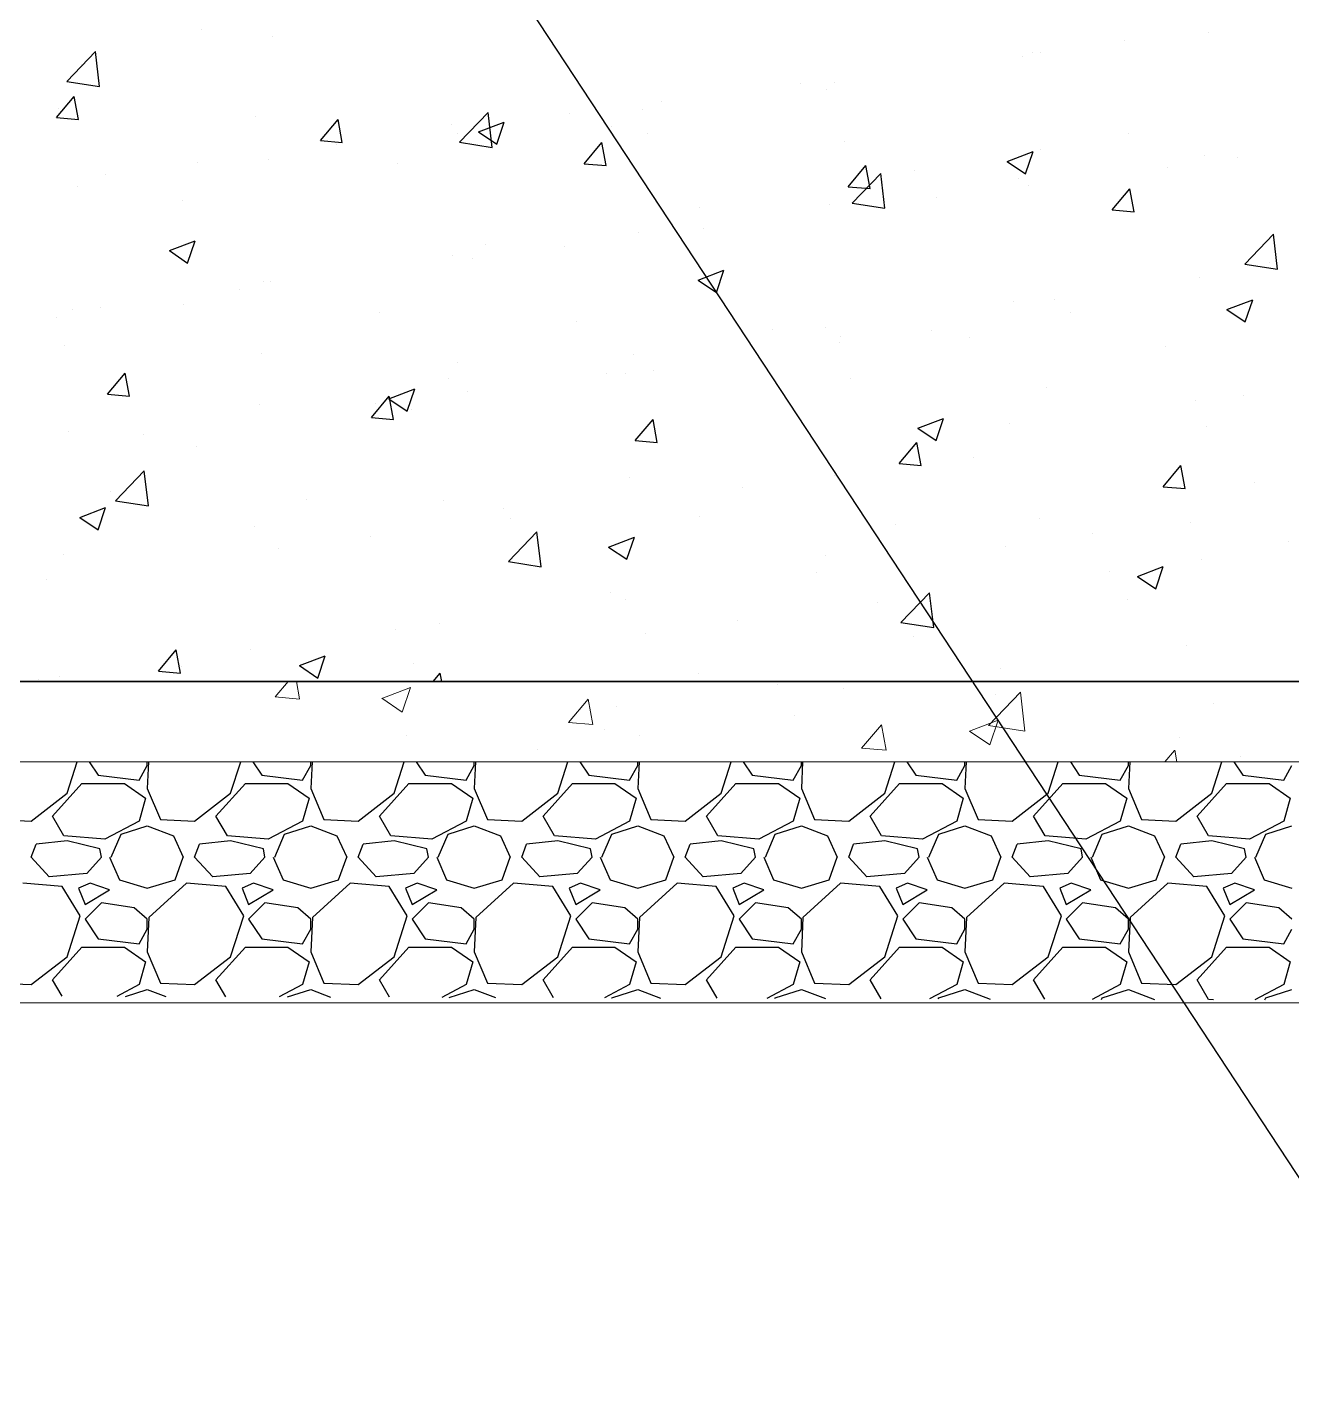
# Model space of a CAD drawing. Extents: x -160 to 364724, y -100 to 7353297.
# Drawn here: x 362153.61 to 362169.33, y 7349188.39 to 7349205.2 of the extents above; entities that cross this region are included whole.
import ezdxf

# ---------------------------------------------------------------- set-up
doc = ezdxf.new("R2010")
doc.units = 0
doc.header["$LTSCALE"] = 5
for name, color, linetype in [('01-CONTINUA', 1, 'Continuous'), ('HACHURAS', 1, 'Continuous'), ('PAREDE CONCRETO CORTE', 5, 'Continuous'), ('SANC_COTAS', 1, 'Continuous'), ('VEGETAÇÃO', 7, 'Continuous')]:
    doc.layers.add(name, color=color, linetype=linetype)
doc.styles.add('R-80', font='arial.ttf')
doc.dimstyles.new('LEADER - 25', dxfattribs={"dimscale": 0.025, "dimtxt": 2, "dimasz": 1.5, "dimexe": 2, "dimexo": 1, "dimgap": 1, "dimtad": 1, "dimzin": 0, "dimtxsty": 'R-80', "dimcen": 0, "dimdle": 2, "dimclrd": 1, "dimclre": 1, "dimclrt": 2, "dimadec": 0, "dimazin": 0, "dimtfac": 0.5, "dimtmove": 2, "dimatfit": 3, "dimfxl": 1, "dimtolj": 1, "dimtzin": 0, "dimarcsym": 0})

msp = doc.modelspace()

# ---------------------------------------------------------------- linework, layer by layer
at = {"layer": '01-CONTINUA', "color": 9, "linetype": 'Continuous'}
for p, q in [((362154.105, 7349195.676), (362154.23, 7349196.066)), ((362154.38, 7349196.066), (362154.491, 7349195.9)), ((362154.999, 7349195.839), (362155.101, 7349196.022)), ((362155.117, 7349196.066), (362155.101, 7349195.737)), ((362155.101, 7349196.022), (362155.101, 7349196.066)), ((362156.137, 7349195.676), (362156.262, 7349196.066)), ((362156.412, 7349196.066), (362156.523, 7349195.9)), ((362157.031, 7349195.839), (362157.133, 7349196.022)), ((362157.149, 7349196.066), (362157.133, 7349195.737)), ((362157.133, 7349196.022), (362157.133, 7349196.066)), ((362158.169, 7349195.676), (362158.294, 7349196.066)), ((362158.444, 7349196.066), (362158.555, 7349195.9)), ((362159.063, 7349195.839), (362159.165, 7349196.022)), ((362159.181, 7349196.066), (362159.165, 7349195.737)), ((362159.165, 7349196.022), (362159.165, 7349196.066)), ((362160.201, 7349195.676), (362160.326, 7349196.066)), ((362160.476, 7349196.066), (362160.587, 7349195.9)), ((362161.095, 7349195.839), (362161.197, 7349196.022)), ((362161.213, 7349196.066), (362161.197, 7349195.737)), ((362161.197, 7349196.022), (362161.197, 7349196.066)), ((362162.233, 7349195.676), (362162.358, 7349196.066)), ((362162.508, 7349196.066), (362162.619, 7349195.9)), ((362163.127, 7349195.839), (362163.229, 7349196.022)), ((362163.245, 7349196.066), (362163.229, 7349195.737)), ((362163.229, 7349196.022), (362163.229, 7349196.066)), ((362164.265, 7349195.676), (362164.39, 7349196.066)), ((362164.54, 7349196.066), (362164.651, 7349195.9)), ((362165.159, 7349195.839), (362165.261, 7349196.022)), ((362165.277, 7349196.066), (362165.261, 7349195.737)), ((362165.261, 7349196.022), (362165.261, 7349196.066)), ((362166.297, 7349195.676), (362166.422, 7349196.066)), ((362166.572, 7349196.066), (362166.683, 7349195.9)), ((362167.191, 7349195.839), (362167.293, 7349196.022)), ((362167.309, 7349196.066), (362167.293, 7349195.737)), ((362167.293, 7349196.022), (362167.293, 7349196.066)), ((362168.329, 7349195.676), (362168.454, 7349196.066)), ((362168.604, 7349196.066), (362168.715, 7349195.9)), ((362169.223, 7349195.839), (362169.325, 7349196.022)), ((362153.923, 7349195.392), (362154.288, 7349195.798)), ((362154.288, 7349195.798), (362154.817, 7349195.798)), ((362154.491, 7349195.9), (362154.999, 7349195.839)), ((362154.817, 7349195.798), (362155.081, 7349195.615)), ((362155.955, 7349195.392), (362156.32, 7349195.798)), ((362156.32, 7349195.798), (362156.849, 7349195.798)), ((362156.523, 7349195.9), (362157.031, 7349195.839)), ((362156.849, 7349195.798), (362157.113, 7349195.615)), ((362157.987, 7349195.392), (362158.352, 7349195.798)), ((362158.352, 7349195.798), (362158.881, 7349195.798)), ((362158.555, 7349195.9), (362159.063, 7349195.839)), ((362158.881, 7349195.798), (362159.145, 7349195.615)), ((362160.019, 7349195.392), (362160.384, 7349195.798)), ((362160.384, 7349195.798), (362160.913, 7349195.798)), ((362160.587, 7349195.9), (362161.095, 7349195.839)), ((362160.913, 7349195.798), (362161.177, 7349195.615)), ((362162.051, 7349195.392), (362162.416, 7349195.798)), ((362162.416, 7349195.798), (362162.945, 7349195.798)), ((362162.619, 7349195.9), (362163.127, 7349195.839)), ((362162.945, 7349195.798), (362163.209, 7349195.615)), ((362164.083, 7349195.392), (362164.448, 7349195.798)), ((362164.448, 7349195.798), (362164.977, 7349195.798)), ((362164.651, 7349195.9), (362165.159, 7349195.839)), ((362164.977, 7349195.798), (362165.241, 7349195.615)), ((362166.115, 7349195.392), (362166.48, 7349195.798)), ((362166.48, 7349195.798), (362167.009, 7349195.798)), ((362166.683, 7349195.9), (362167.191, 7349195.839)), ((362167.009, 7349195.798), (362167.273, 7349195.615)), ((362168.147, 7349195.392), (362168.512, 7349195.798)), ((362168.512, 7349195.798), (362169.041, 7349195.798)), ((362168.715, 7349195.9), (362169.223, 7349195.839)), ((362169.041, 7349195.798), (362169.305, 7349195.615)), ((362153.658, 7349195.331), (362154.105, 7349195.676)), ((362155.081, 7349195.615), (362154.999, 7349195.331)), ((362155.101, 7349195.737), (362155.264, 7349195.351)), ((362155.69, 7349195.331), (362156.137, 7349195.676)), ((362157.113, 7349195.615), (362157.031, 7349195.331)), ((362157.133, 7349195.737), (362157.296, 7349195.351)), ((362157.722, 7349195.331), (362158.169, 7349195.676)), ((362159.145, 7349195.615), (362159.063, 7349195.331)), ((362159.165, 7349195.737), (362159.328, 7349195.351)), ((362159.754, 7349195.331), (362160.201, 7349195.676)), ((362161.177, 7349195.615), (362161.095, 7349195.331)), ((362161.197, 7349195.737), (362161.36, 7349195.351)), ((362161.786, 7349195.331), (362162.233, 7349195.676)), ((362163.209, 7349195.615), (362163.127, 7349195.331)), ((362163.229, 7349195.737), (362163.392, 7349195.351)), ((362163.818, 7349195.331), (362164.265, 7349195.676)), ((362165.241, 7349195.615), (362165.159, 7349195.331)), ((362165.261, 7349195.737), (362165.424, 7349195.351)), ((362165.85, 7349195.331), (362166.297, 7349195.676)), ((362167.273, 7349195.615), (362167.191, 7349195.331)), ((362167.293, 7349195.737), (362167.456, 7349195.351)), ((362167.882, 7349195.331), (362168.329, 7349195.676)), ((362169.305, 7349195.615), (362169.223, 7349195.331)), ((362153.232, 7349195.351), (362153.658, 7349195.331)), ((362154.065, 7349195.148), (362153.923, 7349195.392)), ((362154.999, 7349195.331), (362154.573, 7349195.107)), ((362155.264, 7349195.351), (362155.69, 7349195.331)), ((362156.097, 7349195.148), (362155.955, 7349195.392)), ((362157.031, 7349195.331), (362156.605, 7349195.107)), ((362157.296, 7349195.351), (362157.722, 7349195.331)), ((362158.129, 7349195.148), (362157.987, 7349195.392)), ((362159.063, 7349195.331), (362158.637, 7349195.107)), ((362159.328, 7349195.351), (362159.754, 7349195.331)), ((362160.161, 7349195.148), (362160.019, 7349195.392)), ((362161.095, 7349195.331), (362160.669, 7349195.107)), ((362161.36, 7349195.351), (362161.786, 7349195.331)), ((362162.193, 7349195.148), (362162.051, 7349195.392)), ((362163.127, 7349195.331), (362162.701, 7349195.107)), ((362163.392, 7349195.351), (362163.818, 7349195.331)), ((362164.225, 7349195.148), (362164.083, 7349195.392)), ((362165.159, 7349195.331), (362164.733, 7349195.107)), ((362165.424, 7349195.351), (362165.85, 7349195.331)), ((362166.257, 7349195.148), (362166.115, 7349195.392)), ((362167.191, 7349195.331), (362166.765, 7349195.107)), ((362167.456, 7349195.351), (362167.882, 7349195.331)), ((362168.289, 7349195.148), (362168.147, 7349195.392)), ((362169.223, 7349195.331), (362168.797, 7349195.107)), ((362154.573, 7349195.107), (362154.065, 7349195.148)), ((362154.654, 7349194.884), (362154.776, 7349195.168)), ((362154.776, 7349195.168), (362155.101, 7349195.27)), ((362155.101, 7349195.27), (362155.426, 7349195.148)), ((362155.426, 7349195.148), (362155.548, 7349194.884)), ((362156.605, 7349195.107), (362156.097, 7349195.148)), ((362156.686, 7349194.884), (362156.808, 7349195.168)), ((362156.808, 7349195.168), (362157.133, 7349195.27)), ((362157.133, 7349195.27), (362157.458, 7349195.148)), ((362157.458, 7349195.148), (362157.58, 7349194.884)), ((362158.637, 7349195.107), (362158.129, 7349195.148)), ((362158.718, 7349194.884), (362158.84, 7349195.168)), ((362158.84, 7349195.168), (362159.165, 7349195.27)), ((362159.165, 7349195.27), (362159.49, 7349195.148)), ((362159.49, 7349195.148), (362159.612, 7349194.884)), ((362160.669, 7349195.107), (362160.161, 7349195.148)), ((362160.75, 7349194.884), (362160.872, 7349195.168)), ((362160.872, 7349195.168), (362161.197, 7349195.27)), ((362161.197, 7349195.27), (362161.522, 7349195.148)), ((362161.522, 7349195.148), (362161.644, 7349194.884)), ((362162.701, 7349195.107), (362162.193, 7349195.148)), ((362162.782, 7349194.884), (362162.904, 7349195.168)), ((362162.904, 7349195.168), (362163.229, 7349195.27)), ((362163.229, 7349195.27), (362163.554, 7349195.148)), ((362163.554, 7349195.148), (362163.676, 7349194.884)), ((362164.733, 7349195.107), (362164.225, 7349195.148)), ((362164.814, 7349194.884), (362164.936, 7349195.168)), ((362164.936, 7349195.168), (362165.261, 7349195.27)), ((362165.261, 7349195.27), (362165.586, 7349195.148)), ((362165.586, 7349195.148), (362165.708, 7349194.884)), ((362166.765, 7349195.107), (362166.257, 7349195.148)), ((362166.846, 7349194.884), (362166.968, 7349195.168)), ((362166.968, 7349195.168), (362167.293, 7349195.27)), ((362167.293, 7349195.27), (362167.618, 7349195.148)), ((362167.618, 7349195.148), (362167.74, 7349194.884)), ((362168.797, 7349195.107), (362168.289, 7349195.148)), ((362168.878, 7349194.884), (362169, 7349195.168)), ((362169, 7349195.168), (362169.325, 7349195.27)), ((362153.658, 7349194.884), (362153.719, 7349195.046)), ((362154.105, 7349195.087), (362153.719, 7349195.046)), ((362154.512, 7349194.985), (362154.105, 7349195.087)), ((362154.532, 7349194.884), (362154.512, 7349194.985)), ((362155.69, 7349194.884), (362155.751, 7349195.046)), ((362156.137, 7349195.087), (362155.751, 7349195.046)), ((362156.544, 7349194.985), (362156.137, 7349195.087)), ((362156.564, 7349194.884), (362156.544, 7349194.985)), ((362157.722, 7349194.884), (362157.783, 7349195.046)), ((362158.169, 7349195.087), (362157.783, 7349195.046)), ((362158.576, 7349194.985), (362158.169, 7349195.087)), ((362158.596, 7349194.884), (362158.576, 7349194.985)), ((362159.754, 7349194.884), (362159.815, 7349195.046)), ((362160.201, 7349195.087), (362159.815, 7349195.046)), ((362160.608, 7349194.985), (362160.201, 7349195.087)), ((362160.628, 7349194.884), (362160.608, 7349194.985)), ((362161.786, 7349194.884), (362161.847, 7349195.046)), ((362162.233, 7349195.087), (362161.847, 7349195.046)), ((362162.64, 7349194.985), (362162.233, 7349195.087)), ((362162.66, 7349194.884), (362162.64, 7349194.985)), ((362163.818, 7349194.884), (362163.879, 7349195.046)), ((362164.265, 7349195.087), (362163.879, 7349195.046)), ((362164.672, 7349194.985), (362164.265, 7349195.087)), ((362164.692, 7349194.884), (362164.672, 7349194.985)), ((362165.85, 7349194.884), (362165.911, 7349195.046)), ((362166.297, 7349195.087), (362165.911, 7349195.046)), ((362166.704, 7349194.985), (362166.297, 7349195.087)), ((362166.724, 7349194.884), (362166.704, 7349194.985)), ((362167.882, 7349194.884), (362167.943, 7349195.046)), ((362168.329, 7349195.087), (362167.943, 7349195.046)), ((362168.736, 7349194.985), (362168.329, 7349195.087)), ((362168.756, 7349194.884), (362168.736, 7349194.985)), ((362153.882, 7349194.64), (362153.658, 7349194.884)), ((362154.532, 7349194.884), (362154.349, 7349194.68)), ((362154.634, 7349194.884), (362154.756, 7349194.599)), ((362155.447, 7349194.599), (362155.548, 7349194.884)), ((362155.914, 7349194.64), (362155.69, 7349194.884)), ((362156.564, 7349194.884), (362156.381, 7349194.68)), ((362156.666, 7349194.884), (362156.788, 7349194.599)), ((362157.479, 7349194.599), (362157.58, 7349194.884)), ((362157.946, 7349194.64), (362157.722, 7349194.884)), ((362158.596, 7349194.884), (362158.413, 7349194.68)), ((362158.698, 7349194.884), (362158.82, 7349194.599)), ((362159.511, 7349194.599), (362159.612, 7349194.884)), ((362159.978, 7349194.64), (362159.754, 7349194.884)), ((362160.628, 7349194.884), (362160.445, 7349194.68)), ((362160.73, 7349194.884), (362160.852, 7349194.599)), ((362161.543, 7349194.599), (362161.644, 7349194.884)), ((362162.01, 7349194.64), (362161.786, 7349194.884)), ((362162.66, 7349194.884), (362162.477, 7349194.68)), ((362162.762, 7349194.884), (362162.884, 7349194.599)), ((362163.575, 7349194.599), (362163.676, 7349194.884)), ((362164.042, 7349194.64), (362163.818, 7349194.884)), ((362164.692, 7349194.884), (362164.509, 7349194.68)), ((362164.794, 7349194.884), (362164.916, 7349194.599)), ((362165.607, 7349194.599), (362165.708, 7349194.884)), ((362166.074, 7349194.64), (362165.85, 7349194.884)), ((362166.724, 7349194.884), (362166.541, 7349194.68)), ((362166.826, 7349194.884), (362166.948, 7349194.599)), ((362167.639, 7349194.599), (362167.74, 7349194.884)), ((362168.106, 7349194.64), (362167.882, 7349194.884)), ((362168.756, 7349194.884), (362168.573, 7349194.68)), ((362168.858, 7349194.884), (362168.98, 7349194.599)), ((362154.349, 7349194.68), (362153.882, 7349194.64)), ((362156.381, 7349194.68), (362155.914, 7349194.64)), ((362158.413, 7349194.68), (362157.946, 7349194.64)), ((362160.445, 7349194.68), (362159.978, 7349194.64)), ((362162.477, 7349194.68), (362162.01, 7349194.64)), ((362164.509, 7349194.68), (362164.042, 7349194.64)), ((362166.541, 7349194.68), (362166.074, 7349194.64)), ((362168.573, 7349194.68), (362168.106, 7349194.64)), ((362154.044, 7349194.518), (362153.557, 7349194.559)), ((362154.268, 7349194.152), (362154.044, 7349194.518)), ((362154.39, 7349194.559), (362154.248, 7349194.498)), ((362154.248, 7349194.498), (362154.329, 7349194.294)), ((362154.329, 7349194.294), (362154.634, 7349194.477)), ((362154.634, 7349194.477), (362154.39, 7349194.559)), ((362154.756, 7349194.599), (362155.101, 7349194.498)), ((362155.101, 7349194.498), (362155.447, 7349194.599)), ((362155.589, 7349194.559), (362155.121, 7349194.132)), ((362156.076, 7349194.518), (362155.589, 7349194.559)), ((362156.3, 7349194.152), (362156.076, 7349194.518)), ((362156.422, 7349194.559), (362156.28, 7349194.498)), ((362156.28, 7349194.498), (362156.361, 7349194.294)), ((362156.361, 7349194.294), (362156.666, 7349194.477)), ((362156.666, 7349194.477), (362156.422, 7349194.559)), ((362156.788, 7349194.599), (362157.133, 7349194.498)), ((362157.133, 7349194.498), (362157.479, 7349194.599)), ((362157.621, 7349194.559), (362157.153, 7349194.132)), ((362158.108, 7349194.518), (362157.621, 7349194.559)), ((362158.332, 7349194.152), (362158.108, 7349194.518)), ((362158.454, 7349194.559), (362158.312, 7349194.498)), ((362158.312, 7349194.498), (362158.393, 7349194.294)), ((362158.393, 7349194.294), (362158.698, 7349194.477)), ((362158.698, 7349194.477), (362158.454, 7349194.559)), ((362158.82, 7349194.599), (362159.165, 7349194.498)), ((362159.165, 7349194.498), (362159.511, 7349194.599)), ((362159.653, 7349194.559), (362159.185, 7349194.132)), ((362160.14, 7349194.518), (362159.653, 7349194.559)), ((362160.364, 7349194.152), (362160.14, 7349194.518)), ((362160.486, 7349194.559), (362160.344, 7349194.498)), ((362160.344, 7349194.498), (362160.425, 7349194.294)), ((362160.425, 7349194.294), (362160.73, 7349194.477)), ((362160.73, 7349194.477), (362160.486, 7349194.559)), ((362160.852, 7349194.599), (362161.197, 7349194.498)), ((362161.197, 7349194.498), (362161.543, 7349194.599)), ((362161.685, 7349194.559), (362161.217, 7349194.132)), ((362162.172, 7349194.518), (362161.685, 7349194.559)), ((362162.396, 7349194.152), (362162.172, 7349194.518)), ((362162.518, 7349194.559), (362162.376, 7349194.498)), ((362162.376, 7349194.498), (362162.457, 7349194.294)), ((362162.457, 7349194.294), (362162.762, 7349194.477)), ((362162.762, 7349194.477), (362162.518, 7349194.559)), ((362162.884, 7349194.599), (362163.229, 7349194.498)), ((362163.229, 7349194.498), (362163.575, 7349194.599)), ((362163.717, 7349194.559), (362163.249, 7349194.132)), ((362164.204, 7349194.518), (362163.717, 7349194.559)), ((362164.428, 7349194.152), (362164.204, 7349194.518)), ((362164.55, 7349194.559), (362164.408, 7349194.498)), ((362164.408, 7349194.498), (362164.489, 7349194.294)), ((362164.489, 7349194.294), (362164.794, 7349194.477)), ((362164.794, 7349194.477), (362164.55, 7349194.559)), ((362164.916, 7349194.599), (362165.261, 7349194.498)), ((362165.261, 7349194.498), (362165.607, 7349194.599)), ((362165.749, 7349194.559), (362165.281, 7349194.132)), ((362166.236, 7349194.518), (362165.749, 7349194.559)), ((362166.46, 7349194.152), (362166.236, 7349194.518)), ((362166.582, 7349194.559), (362166.44, 7349194.498)), ((362166.44, 7349194.498), (362166.521, 7349194.294)), ((362166.521, 7349194.294), (362166.826, 7349194.477)), ((362166.826, 7349194.477), (362166.582, 7349194.559)), ((362166.948, 7349194.599), (362167.293, 7349194.498)), ((362167.293, 7349194.498), (362167.639, 7349194.599)), ((362167.781, 7349194.559), (362167.313, 7349194.132)), ((362168.268, 7349194.518), (362167.781, 7349194.559)), ((362168.492, 7349194.152), (362168.268, 7349194.518)), ((362168.614, 7349194.559), (362168.472, 7349194.498)), ((362168.472, 7349194.498), (362168.553, 7349194.294)), ((362168.553, 7349194.294), (362168.858, 7349194.477)), ((362168.858, 7349194.477), (362168.614, 7349194.559)), ((362168.98, 7349194.599), (362169.325, 7349194.498)), ((362154.532, 7349194.315), (362154.329, 7349194.112)), ((362154.939, 7349194.254), (362154.532, 7349194.315)), ((362156.564, 7349194.315), (362156.361, 7349194.112)), ((362156.971, 7349194.254), (362156.564, 7349194.315)), ((362158.596, 7349194.315), (362158.393, 7349194.112)), ((362159.003, 7349194.254), (362158.596, 7349194.315)), ((362160.628, 7349194.315), (362160.425, 7349194.112)), ((362161.035, 7349194.254), (362160.628, 7349194.315)), ((362162.66, 7349194.315), (362162.457, 7349194.112)), ((362163.067, 7349194.254), (362162.66, 7349194.315)), ((362164.692, 7349194.315), (362164.489, 7349194.112)), ((362165.099, 7349194.254), (362164.692, 7349194.315)), ((362166.724, 7349194.315), (362166.521, 7349194.112)), ((362167.131, 7349194.254), (362166.724, 7349194.315)), ((362168.756, 7349194.315), (362168.553, 7349194.112)), ((362169.163, 7349194.254), (362168.756, 7349194.315)), ((362154.105, 7349193.644), (362154.268, 7349194.152)), ((362154.329, 7349194.112), (362154.491, 7349193.868)), ((362155.101, 7349194.112), (362154.939, 7349194.254)), ((362155.121, 7349194.132), (362155.101, 7349193.705)), ((362155.101, 7349193.99), (362155.101, 7349194.112)), ((362156.137, 7349193.644), (362156.3, 7349194.152)), ((362156.361, 7349194.112), (362156.523, 7349193.868)), ((362157.133, 7349194.112), (362156.971, 7349194.254)), ((362157.153, 7349194.132), (362157.133, 7349193.705)), ((362157.133, 7349193.99), (362157.133, 7349194.112)), ((362158.169, 7349193.644), (362158.332, 7349194.152)), ((362158.393, 7349194.112), (362158.555, 7349193.868)), ((362159.165, 7349194.112), (362159.003, 7349194.254)), ((362159.185, 7349194.132), (362159.165, 7349193.705)), ((362159.165, 7349193.99), (362159.165, 7349194.112)), ((362160.201, 7349193.644), (362160.364, 7349194.152)), ((362160.425, 7349194.112), (362160.587, 7349193.868)), ((362161.197, 7349194.112), (362161.035, 7349194.254)), ((362161.217, 7349194.132), (362161.197, 7349193.705)), ((362161.197, 7349193.99), (362161.197, 7349194.112)), ((362162.233, 7349193.644), (362162.396, 7349194.152)), ((362162.457, 7349194.112), (362162.619, 7349193.868)), ((362163.229, 7349194.112), (362163.067, 7349194.254)), ((362163.249, 7349194.132), (362163.229, 7349193.705)), ((362163.229, 7349193.99), (362163.229, 7349194.112)), ((362164.265, 7349193.644), (362164.428, 7349194.152)), ((362164.489, 7349194.112), (362164.651, 7349193.868)), ((362165.261, 7349194.112), (362165.099, 7349194.254)), ((362165.281, 7349194.132), (362165.261, 7349193.705)), ((362165.261, 7349193.99), (362165.261, 7349194.112)), ((362166.297, 7349193.644), (362166.46, 7349194.152)), ((362166.521, 7349194.112), (362166.683, 7349193.868)), ((362167.293, 7349194.112), (362167.131, 7349194.254)), ((362167.313, 7349194.132), (362167.293, 7349193.705)), ((362167.293, 7349193.99), (362167.293, 7349194.112)), ((362168.329, 7349193.644), (362168.492, 7349194.152)), ((362168.553, 7349194.112), (362168.715, 7349193.868)), ((362169.325, 7349194.112), (362169.163, 7349194.254)), ((362154.999, 7349193.807), (362155.101, 7349193.99)), ((362157.031, 7349193.807), (362157.133, 7349193.99)), ((362159.063, 7349193.807), (362159.165, 7349193.99)), ((362161.095, 7349193.807), (362161.197, 7349193.99)), ((362163.127, 7349193.807), (362163.229, 7349193.99)), ((362165.159, 7349193.807), (362165.261, 7349193.99)), ((362167.191, 7349193.807), (362167.293, 7349193.99)), ((362169.223, 7349193.807), (362169.325, 7349193.99)), ((362154.491, 7349193.868), (362154.999, 7349193.807)), ((362156.523, 7349193.868), (362157.031, 7349193.807)), ((362158.555, 7349193.868), (362159.063, 7349193.807)), ((362160.587, 7349193.868), (362161.095, 7349193.807)), ((362162.619, 7349193.868), (362163.127, 7349193.807)), ((362164.651, 7349193.868), (362165.159, 7349193.807)), ((362166.683, 7349193.868), (362167.191, 7349193.807)), ((362168.715, 7349193.868), (362169.223, 7349193.807)), ((362153.658, 7349193.299), (362154.105, 7349193.644)), ((362153.923, 7349193.36), (362154.288, 7349193.766)), ((362154.288, 7349193.766), (362154.817, 7349193.766)), ((362154.817, 7349193.766), (362155.081, 7349193.583)), ((362155.101, 7349193.705), (362155.264, 7349193.319)), ((362155.69, 7349193.299), (362156.137, 7349193.644)), ((362155.955, 7349193.36), (362156.32, 7349193.766)), ((362156.32, 7349193.766), (362156.849, 7349193.766)), ((362156.849, 7349193.766), (362157.113, 7349193.583)), ((362157.133, 7349193.705), (362157.296, 7349193.319)), ((362157.722, 7349193.299), (362158.169, 7349193.644)), ((362157.987, 7349193.36), (362158.352, 7349193.766)), ((362158.352, 7349193.766), (362158.881, 7349193.766)), ((362158.881, 7349193.766), (362159.145, 7349193.583)), ((362159.165, 7349193.705), (362159.328, 7349193.319)), ((362159.754, 7349193.299), (362160.201, 7349193.644)), ((362160.019, 7349193.36), (362160.384, 7349193.766)), ((362160.384, 7349193.766), (362160.913, 7349193.766)), ((362160.913, 7349193.766), (362161.177, 7349193.583)), ((362161.197, 7349193.705), (362161.36, 7349193.319)), ((362161.786, 7349193.299), (362162.233, 7349193.644)), ((362162.051, 7349193.36), (362162.416, 7349193.766)), ((362162.416, 7349193.766), (362162.945, 7349193.766)), ((362162.945, 7349193.766), (362163.209, 7349193.583)), ((362163.229, 7349193.705), (362163.392, 7349193.319)), ((362163.818, 7349193.299), (362164.265, 7349193.644)), ((362164.083, 7349193.36), (362164.448, 7349193.766)), ((362164.448, 7349193.766), (362164.977, 7349193.766)), ((362164.977, 7349193.766), (362165.241, 7349193.583)), ((362165.261, 7349193.705), (362165.424, 7349193.319)), ((362165.85, 7349193.299), (362166.297, 7349193.644)), ((362166.115, 7349193.36), (362166.48, 7349193.766)), ((362166.48, 7349193.766), (362167.009, 7349193.766)), ((362167.009, 7349193.766), (362167.273, 7349193.583)), ((362167.293, 7349193.705), (362167.456, 7349193.319)), ((362167.882, 7349193.299), (362168.329, 7349193.644)), ((362168.147, 7349193.36), (362168.512, 7349193.766)), ((362168.512, 7349193.766), (362169.041, 7349193.766)), ((362169.041, 7349193.766), (362169.305, 7349193.583)), ((362155.081, 7349193.583), (362154.999, 7349193.299)), ((362157.113, 7349193.583), (362157.031, 7349193.299)), ((362159.145, 7349193.583), (362159.063, 7349193.299)), ((362161.177, 7349193.583), (362161.095, 7349193.299)), ((362163.209, 7349193.583), (362163.127, 7349193.299)), ((362165.241, 7349193.583), (362165.159, 7349193.299)), ((362167.273, 7349193.583), (362167.191, 7349193.299)), ((362169.305, 7349193.583), (362169.223, 7349193.299)), ((362153.232, 7349193.319), (362153.658, 7349193.299)), ((362154.042, 7349193.155), (362153.923, 7349193.36)), ((362154.999, 7349193.299), (362154.722, 7349193.153)), ((362155.264, 7349193.319), (362155.69, 7349193.299)), ((362156.077, 7349193.149), (362155.955, 7349193.36)), ((362157.031, 7349193.299), (362156.742, 7349193.147)), ((362157.296, 7349193.319), (362157.722, 7349193.299)), ((362158.113, 7349193.143), (362157.987, 7349193.36)), ((362159.063, 7349193.299), (362158.762, 7349193.141)), ((362159.328, 7349193.319), (362159.754, 7349193.299)), ((362160.149, 7349193.136), (362160.019, 7349193.36)), ((362161.095, 7349193.299), (362160.782, 7349193.134)), ((362161.36, 7349193.319), (362161.786, 7349193.299)), ((362162.184, 7349193.13), (362162.051, 7349193.36)), ((362163.127, 7349193.299), (362162.802, 7349193.128)), ((362163.392, 7349193.319), (362163.818, 7349193.299)), ((362164.22, 7349193.124), (362164.083, 7349193.36)), ((362165.159, 7349193.299), (362164.822, 7349193.122)), ((362165.424, 7349193.319), (362165.85, 7349193.299)), ((362166.256, 7349193.117), (362166.115, 7349193.36)), ((362167.191, 7349193.299), (362166.842, 7349193.116)), ((362167.456, 7349193.319), (362167.882, 7349193.299)), ((362168.289, 7349193.116), (362168.147, 7349193.36)), ((362169.223, 7349193.299), (362168.862, 7349193.109)), ((362154.83, 7349193.153), (362155.101, 7349193.238)), ((362155.101, 7349193.238), (362155.331, 7349193.151)), ((362156.842, 7349193.147), (362157.133, 7349193.238)), ((362157.133, 7349193.238), (362157.38, 7349193.145)), ((362158.854, 7349193.14), (362159.165, 7349193.238)), ((362159.165, 7349193.238), (362159.429, 7349193.139)), ((362160.871, 7349193.134), (362160.872, 7349193.136)), ((362160.872, 7349193.136), (362161.197, 7349193.238)), ((362161.197, 7349193.238), (362161.478, 7349193.132)), ((362162.9, 7349193.128), (362162.904, 7349193.136)), ((362162.904, 7349193.136), (362163.229, 7349193.238)), ((362163.229, 7349193.238), (362163.527, 7349193.126)), ((362164.93, 7349193.122), (362164.936, 7349193.136)), ((362164.936, 7349193.136), (362165.261, 7349193.238)), ((362165.261, 7349193.238), (362165.576, 7349193.12)), ((362166.959, 7349193.115), (362166.968, 7349193.136)), ((362166.968, 7349193.136), (362167.293, 7349193.238)), ((362167.293, 7349193.238), (362167.618, 7349193.116)), ((362167.618, 7349193.116), (362167.619, 7349193.113)), ((362168.35, 7349193.111), (362168.289, 7349193.116)), ((362168.988, 7349193.109), (362169, 7349193.136)), ((362169, 7349193.136), (362169.325, 7349193.238))]:
    msp.add_line(p, q, dxfattribs=at)
at = {"layer": 'HACHURAS', "linetype": 'Continuous', "lineweight": 9}
for p, q in [((362156.691, 7349196.874), (362156.852, 7349197.066)), ((362156.995, 7349196.848), (362156.955, 7349197.066)), ((362158.016, 7349196.855), (362158.372, 7349196.992)), ((362158.269, 7349196.685), (362158.372, 7349196.992)), ((362162.93, 7349197.022), (362162.93, 7349197.022)), ((362163.75, 7349196.978), (362163.75, 7349196.978)), ((362166.357, 7349197.064), (362166.357, 7349197.064)), ((362156.691, 7349196.874), (362156.994, 7349196.847)), ((362158.016, 7349196.856), (362158.269, 7349196.685)), ((362160.334, 7349196.555), (362160.579, 7349196.847)), ((362160.639, 7349196.529), (362160.58, 7349196.847)), ((362165.556, 7349196.52), (362165.952, 7349196.933)), ((362165.642, 7349196.908), (362165.642, 7349196.908)), ((362166.008, 7349196.45), (362165.952, 7349196.933)), ((362168.354, 7349196.793), (362168.354, 7349196.793)), ((362160.932, 7349196.756), (362160.932, 7349196.756)), ((362163.148, 7349196.642), (362163.148, 7349196.642)), ((362160.334, 7349196.555), (362160.638, 7349196.529)), ((362160.787, 7349196.469), (362160.787, 7349196.469)), ((362163.978, 7349196.236), (362164.223, 7349196.528)), ((362164.283, 7349196.21), (362164.224, 7349196.528)), ((362165.317, 7349196.448), (362165.673, 7349196.585)), ((362165.556, 7349196.52), (362166.008, 7349196.45)), ((362165.57, 7349196.278), (362165.673, 7349196.585)), ((362158.324, 7349196.398), (362158.324, 7349196.398)), ((362161.224, 7349196.389), (362161.224, 7349196.389)), ((362165.317, 7349196.449), (362165.57, 7349196.278)), ((362167.929, 7349196.371), (362167.929, 7349196.371)), ((362159.953, 7349196.221), (362159.953, 7349196.221)), ((362163.978, 7349196.236), (362164.282, 7349196.21)), ((362167.747, 7349196.066), (362167.867, 7349196.209)), ((362167.894, 7349196.066), (362167.868, 7349196.21)), ((362168.683, 7349196.128), (362168.683, 7349196.128))]:
    msp.add_line(p, q, dxfattribs=at)
at = {"layer": 'PAREDE CONCRETO CORTE'}
for p, q in [((362121.63, 7349197.066), (362176.767, 7349197.066)), ((362176.767, 7349197.066), (362121.63, 7349197.066))]:
    msp.add_line(p, q, dxfattribs=at)
at = {"layer": 'SANC_COTAS', "linetype": 'Continuous', "lineweight": 13}
for p, q in [((362120.63, 7349196.066), (362177.767, 7349196.066)), ((362117.636, 7349193.072), (362180.705, 7349193.072))]:
    msp.add_line(p, q, dxfattribs=at)
at = {"layer": 'VEGETAÇÃO', "color": 1, "linetype": 'Continuous'}
for p, q in [((362155.781, 7349205.166), (362155.781, 7349205.166)), ((362156.659, 7349205.075), (362156.659, 7349205.075)), ((362167.25, 7349205.031), (362167.25, 7349205.031)), ((362168.292, 7349205.125), (362168.292, 7349205.125)), ((362154.102, 7349204.521), (362154.458, 7349204.892)), ((362154.509, 7349204.458), (362154.458, 7349204.892)), ((362166.106, 7349204.88), (362166.106, 7349204.88)), ((362166.204, 7349204.874), (362166.204, 7349204.874)), ((362154.284, 7349204.732), (362154.284, 7349204.732)), ((362165.982, 7349204.832), (362165.982, 7349204.832)), ((362154.102, 7349204.521), (362154.509, 7349204.458)), ((362163.218, 7349204.5), (362163.218, 7349204.5)), ((362163.538, 7349204.417), (362163.538, 7349204.417)), ((362163.635, 7349204.51), (362163.635, 7349204.51)), ((362153.972, 7349204.072), (362154.193, 7349204.335)), ((362154, 7349204.188), (362154, 7349204.188)), ((362154.246, 7349204.048), (362154.193, 7349204.335)), ((362161.487, 7349204.272), (362161.487, 7349204.272)), ((362153.972, 7349204.072), (362154.245, 7349204.048)), ((362156.441, 7349204.084), (362156.441, 7349204.084)), ((362157.252, 7349203.785), (362157.472, 7349204.048)), ((362157.525, 7349203.761), (362157.472, 7349204.048)), ((362158.982, 7349203.764), (362159.338, 7349204.135)), ((362159.388, 7349203.701), (362159.338, 7349204.135)), ((362160.342, 7349204.121), (362160.342, 7349204.121)), ((362161.26, 7349204.168), (362161.26, 7349204.168)), ((362158.881, 7349203.981), (362158.881, 7349203.981)), ((362158.951, 7349203.875), (362158.951, 7349203.875)), ((362159.217, 7349203.892), (362159.538, 7349204.015)), ((362159.217, 7349203.892), (362159.445, 7349203.739)), ((362159.445, 7349203.739), (362159.538, 7349204.015)), ((362160.872, 7349203.959), (362160.872, 7349203.959)), ((362161.322, 7349203.878), (362161.322, 7349203.878)), ((362167.3, 7349203.871), (362167.3, 7349203.871)), ((362157.252, 7349203.785), (362157.525, 7349203.761)), ((362157.455, 7349203.741), (362157.455, 7349203.741)), ((362158.982, 7349203.764), (362159.388, 7349203.701)), ((362160.531, 7349203.498), (362160.751, 7349203.761)), ((362160.804, 7349203.474), (362160.751, 7349203.761)), ((362163.763, 7349203.775), (362163.763, 7349203.775)), ((362156.604, 7349203.553), (362156.604, 7349203.553)), ((362165.788, 7349203.526), (362166.108, 7349203.649)), ((362165.788, 7349203.526), (362166.015, 7349203.373)), ((362166.015, 7349203.373), (362166.108, 7349203.649)), ((362166.203, 7349203.672), (362166.203, 7349203.672)), ((362168.236, 7349203.603), (362168.236, 7349203.603)), ((362168.644, 7349203.569), (362168.644, 7349203.569)), ((362154.579, 7349203.363), (362154.579, 7349203.363)), ((362155.723, 7349203.513), (362155.723, 7349203.513)), ((362158.205, 7349203.501), (362158.205, 7349203.501)), ((362160.531, 7349203.498), (362160.804, 7349203.474)), ((362163.81, 7349203.211), (362164.031, 7349203.474)), ((362163.861, 7349203.007), (362164.217, 7349203.378)), ((362164.083, 7349203.188), (362164.031, 7349203.474)), ((362164.268, 7349202.944), (362164.217, 7349203.378)), ((362164.634, 7349203.413), (362164.634, 7349203.413)), ((362167.779, 7349203.456), (362167.779, 7349203.456)), ((362154.229, 7349203.21), (362154.229, 7349203.21)), ((362163.81, 7349203.211), (362164.083, 7349203.188)), ((362165.927, 7349203.31), (362165.927, 7349203.31)), ((362166.047, 7349203.228), (362166.047, 7349203.228)), ((362167.09, 7349202.925), (362167.31, 7349203.187)), ((362167.363, 7349202.901), (362167.31, 7349203.187)), ((362155.539, 7349203.044), (362155.539, 7349203.044)), ((362164.903, 7349203.077), (362164.903, 7349203.077)), ((362161.967, 7349202.955), (362161.967, 7349202.955)), ((362163.579, 7349202.988), (362163.579, 7349202.988)), ((362163.861, 7349203.007), (362164.268, 7349202.944)), ((362167.09, 7349202.925), (362167.363, 7349202.901)), ((362162.015, 7349202.697), (362162.015, 7349202.697)), ((362155.376, 7349202.418), (362155.696, 7349202.541)), ((362155.603, 7349202.264), (362155.696, 7349202.541)), ((362161.205, 7349202.646), (362161.205, 7349202.646)), ((362168.741, 7349202.25), (362169.097, 7349202.622)), ((362169.147, 7349202.187), (362169.097, 7349202.622)), ((362155.376, 7349202.418), (362155.603, 7349202.264)), ((362158.895, 7349202.353), (362158.895, 7349202.353)), ((362159.301, 7349202.497), (362159.301, 7349202.497)), ((362160.284, 7349202.469), (362160.284, 7349202.469)), ((362159.139, 7349202.318), (362159.139, 7349202.318)), ((362161.946, 7349202.052), (362162.267, 7349202.175)), ((362162.174, 7349201.898), (362162.267, 7349202.175)), ((362168.741, 7349202.25), (362169.147, 7349202.187)), ((362169.046, 7349202.271), (362169.046, 7349202.271)), ((362156.548, 7349202.031), (362156.548, 7349202.031)), ((362156.635, 7349202.04), (362156.635, 7349202.04)), ((362161.946, 7349202.052), (362162.174, 7349201.898)), ((362168.181, 7349202.081), (362168.181, 7349202.081)), ((362156.252, 7349201.938), (362156.252, 7349201.938)), ((362154.173, 7349201.688), (362154.173, 7349201.688)), ((362154.52, 7349201.71), (362154.52, 7349201.71)), ((362155.551, 7349201.748), (362155.551, 7349201.748)), ((362165.871, 7349201.788), (362165.871, 7349201.788)), ((362166.38, 7349201.813), (362166.38, 7349201.813)), ((362168.517, 7349201.686), (362168.837, 7349201.808)), ((362168.517, 7349201.686), (362168.744, 7349201.532)), ((362168.744, 7349201.532), (362168.837, 7349201.808)), ((362153.968, 7349201.582), (362153.968, 7349201.582)), ((362157.991, 7349201.645), (362157.991, 7349201.645)), ((362160.432, 7349201.542), (362160.432, 7349201.542)), ((362166.576, 7349201.652), (362166.576, 7349201.652)), ((362162.872, 7349201.439), (362162.872, 7349201.439)), ((362163.524, 7349201.466), (362163.524, 7349201.466)), ((362163.713, 7349201.355), (362163.713, 7349201.355)), ((362164.845, 7349201.424), (362164.845, 7349201.424)), ((362165.313, 7349201.336), (362165.313, 7349201.336)), ((362154.074, 7349201.237), (362154.074, 7349201.237)), ((362163.7, 7349201.274), (362163.7, 7349201.274)), ((362167.754, 7349201.233), (362167.754, 7349201.233)), ((362156.515, 7349201.134), (362156.515, 7349201.134)), ((362158.955, 7349201.031), (362158.955, 7349201.031)), ((362161.149, 7349201.124), (362161.149, 7349201.124)), ((362154.607, 7349200.633), (362154.827, 7349200.896)), ((362154.88, 7349200.609), (362154.827, 7349200.896)), ((362158.84, 7349200.831), (362158.84, 7349200.831)), ((362160.813, 7349200.894), (362160.813, 7349200.894)), ((362161.047, 7349200.897), (362161.047, 7349200.897)), ((362161.396, 7349200.928), (362161.396, 7349200.928)), ((362158.105, 7349200.577), (362158.425, 7349200.7)), ((362158.332, 7349200.424), (362158.425, 7349200.7)), ((362159.081, 7349200.666), (362159.081, 7349200.666)), ((362163.836, 7349200.825), (362163.836, 7349200.825)), ((362166.277, 7349200.722), (362166.277, 7349200.722)), ((362154.607, 7349200.633), (362154.88, 7349200.609)), ((362156.492, 7349200.509), (362156.492, 7349200.509)), ((362157.886, 7349200.346), (362158.106, 7349200.609)), ((362157.937, 7349200.515), (362157.937, 7349200.515)), ((362158.105, 7349200.577), (362158.332, 7349200.424)), ((362158.159, 7349200.322), (362158.106, 7349200.609)), ((362168.125, 7349200.559), (362168.125, 7349200.559)), ((362168.718, 7349200.618), (362168.718, 7349200.618)), ((362157.886, 7349200.346), (362158.159, 7349200.322)), ((362158.381, 7349200.44), (362158.381, 7349200.44)), ((362161.165, 7349200.059), (362161.386, 7349200.322)), ((362161.439, 7349200.035), (362161.386, 7349200.322)), ((362164.676, 7349200.211), (362164.996, 7349200.334)), ((362164.903, 7349200.058), (362164.996, 7349200.334)), ((362154.118, 7349200.166), (362154.118, 7349200.166)), ((362164.676, 7349200.211), (362164.903, 7349200.058)), ((362165.816, 7349200.266), (362165.816, 7349200.266)), ((362168.261, 7349200.229), (362168.261, 7349200.229)), ((362155.049, 7349200.135), (362155.049, 7349200.135)), ((362161.165, 7349200.059), (362161.439, 7349200.035)), ((362164.445, 7349199.772), (362164.665, 7349200.035)), ((362164.718, 7349199.748), (362164.665, 7349200.035)), ((362155.714, 7349199.982), (362155.714, 7349199.982)), ((362163.468, 7349199.944), (362163.468, 7349199.944)), ((362165.374, 7349199.849), (362165.374, 7349199.849)), ((362154.708, 7349199.31), (362155.064, 7349199.681)), ((362155.115, 7349199.247), (362155.064, 7349199.681)), ((362164.445, 7349199.772), (362164.718, 7349199.748)), ((362167.724, 7349199.485), (362167.944, 7349199.748)), ((362167.997, 7349199.462), (362167.944, 7349199.748)), ((362161.094, 7349199.602), (362161.094, 7349199.602)), ((362163.642, 7349199.621), (362163.642, 7349199.621)), ((362167.724, 7349199.485), (362167.997, 7349199.462)), ((362168.857, 7349199.543), (362168.857, 7349199.543)), ((362154.641, 7349199.424), (362154.641, 7349199.424)), ((362157.082, 7349199.321), (362157.082, 7349199.321)), ((362162.497, 7349199.471), (362162.497, 7349199.471)), ((362154.263, 7349199.102), (362154.584, 7349199.225)), ((362154.491, 7349198.949), (362154.584, 7349199.225)), ((362154.708, 7349199.31), (362155.115, 7349199.247)), ((362158.784, 7349199.309), (362158.784, 7349199.309)), ((362159.522, 7349199.218), (362159.522, 7349199.218)), ((362154.263, 7349199.102), (362154.491, 7349198.949)), ((362156.437, 7349198.987), (362156.437, 7349198.987)), ((362159.61, 7349199.09), (362159.61, 7349199.09)), ((362161.963, 7349199.115), (362161.963, 7349199.115)), ((362164.403, 7349199.012), (362164.403, 7349199.012)), ((362166.191, 7349199.085), (362166.191, 7349199.085)), ((362168.069, 7349199.037), (362168.069, 7349199.037)), ((362157.878, 7349198.862), (362157.878, 7349198.862)), ((362159.588, 7349198.554), (362159.944, 7349198.925)), ((362159.994, 7349198.49), (362159.944, 7349198.925)), ((362160.834, 7349198.736), (362161.154, 7349198.859)), ((362161.061, 7349198.583), (362161.154, 7349198.859)), ((362166.844, 7349198.909), (362166.844, 7349198.909)), ((362154.062, 7349198.644), (362154.062, 7349198.644)), ((362156.734, 7349198.712), (362156.734, 7349198.712)), ((362160.834, 7349198.736), (362161.061, 7349198.583)), ((362165.76, 7349198.744), (362165.76, 7349198.744)), ((362169.285, 7349198.805), (362169.285, 7349198.805)), ((362159.588, 7349198.554), (362159.994, 7349198.49)), ((362163.525, 7349198.627), (362163.525, 7349198.627)), ((362167.405, 7349198.37), (362167.725, 7349198.493)), ((362167.632, 7349198.217), (362167.725, 7349198.493)), ((362168.203, 7349198.577), (362168.203, 7349198.577)), ((362153.846, 7349198.332), (362153.846, 7349198.332)), ((362163.413, 7349198.422), (362163.413, 7349198.422)), ((362167.058, 7349198.426), (362167.058, 7349198.426)), ((362167.405, 7349198.37), (362167.632, 7349198.217)), ((362160.858, 7349198.17), (362160.858, 7349198.17)), ((362164.467, 7349197.797), (362164.823, 7349198.168)), ((362164.874, 7349197.734), (362164.823, 7349198.168)), ((362161.038, 7349198.08), (362161.038, 7349198.08)), ((362164.171, 7349198.046), (362164.171, 7349198.046)), ((362167.286, 7349198.081), (362167.286, 7349198.081)), ((362162.439, 7349197.818), (362162.439, 7349197.818)), ((362158.192, 7349197.712), (362158.192, 7349197.712)), ((362158.729, 7349197.787), (362158.729, 7349197.787)), ((362161.295, 7349197.667), (362161.295, 7349197.667)), ((362164.467, 7349197.797), (362164.874, 7349197.734)), ((362156.381, 7349197.465), (362156.381, 7349197.465)), ((362164.62, 7349197.623), (362164.62, 7349197.623)), ((362168.014, 7349197.515), (362168.014, 7349197.515)), ((362155.241, 7349197.194), (362155.461, 7349197.457)), ((362155.514, 7349197.17), (362155.461, 7349197.457)), ((362156.993, 7349197.262), (362157.313, 7349197.385)), ((362157.22, 7349197.108), (362157.313, 7349197.385)), ((362155.241, 7349197.194), (362155.514, 7349197.17)), ((362155.526, 7349197.254), (362155.526, 7349197.254)), ((362156.993, 7349197.262), (362157.22, 7349197.108)), ((362158.407, 7349197.287), (362158.407, 7349197.287)), ((362158.654, 7349197.066), (362158.741, 7349197.17)), ((362158.76, 7349197.066), (362158.741, 7349197.17)), ((362161.954, 7349197.166), (362161.954, 7349197.166)), ((362165.704, 7349197.222), (362165.704, 7349197.222)), ((362153.751, 7349197.088), (362153.751, 7349197.088)), ((362154.006, 7349197.122), (362154.006, 7349197.122))]:
    msp.add_line(p, q, dxfattribs=at)

# ---------------------------------------------------------------- leaders
at = {"layer": 'SANC_COTAS'}
msp.add_leader([(362156.464, 7349210.578), (362171.062, 7349188.388)], dimstyle='LEADER - 25', dxfattribs=at)

doc.saveas('drawing.dxf')
